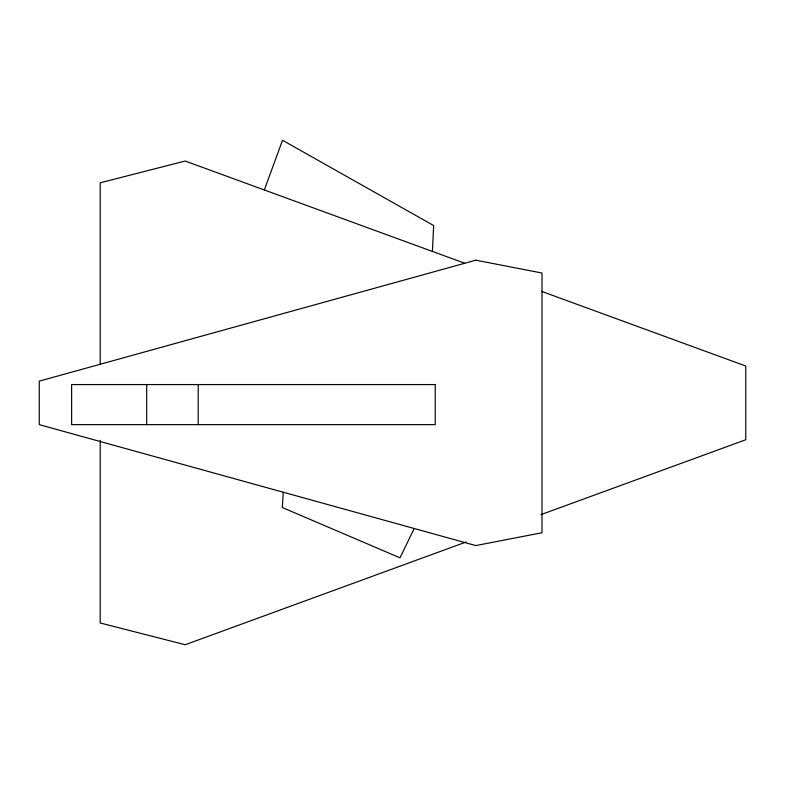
<?xml version="1.0" encoding="UTF-8"?>
<svg xmlns="http://www.w3.org/2000/svg" width="785" height="785" viewBox="0 0 785 785"><rect width="100%" height="100%" fill="white"/><g stroke="black" fill="none" stroke-linecap="round" stroke-linejoin="round"><path stroke-width="1.18" d="M432.407 251.435L433.673 225.56L282.512 140.26L264.329 189.97M283.277 492.244L282.296 507.512L400.016 557.831L414.176 528.501M466.054 542.033L185.201 644.74L100.195 622.976L100.195 440.277M540.865 514.675L745.75 439.747L745.75 366.026L541.444 291.313M464.74 263.26L185.201 161.033L100.195 182.797L100.195 364.26M198.212 384.572L198.212 424.636M146.697 384.572L146.697 424.636M435.233 384.572L435.233 424.636L71.621 424.636L71.621 384.572L435.233 384.572M475.808 260.188L39.25 381.137L39.25 424.636L475.808 545.575L542.013 532.74L542.013 273.033L475.808 260.188"/></g></svg>
